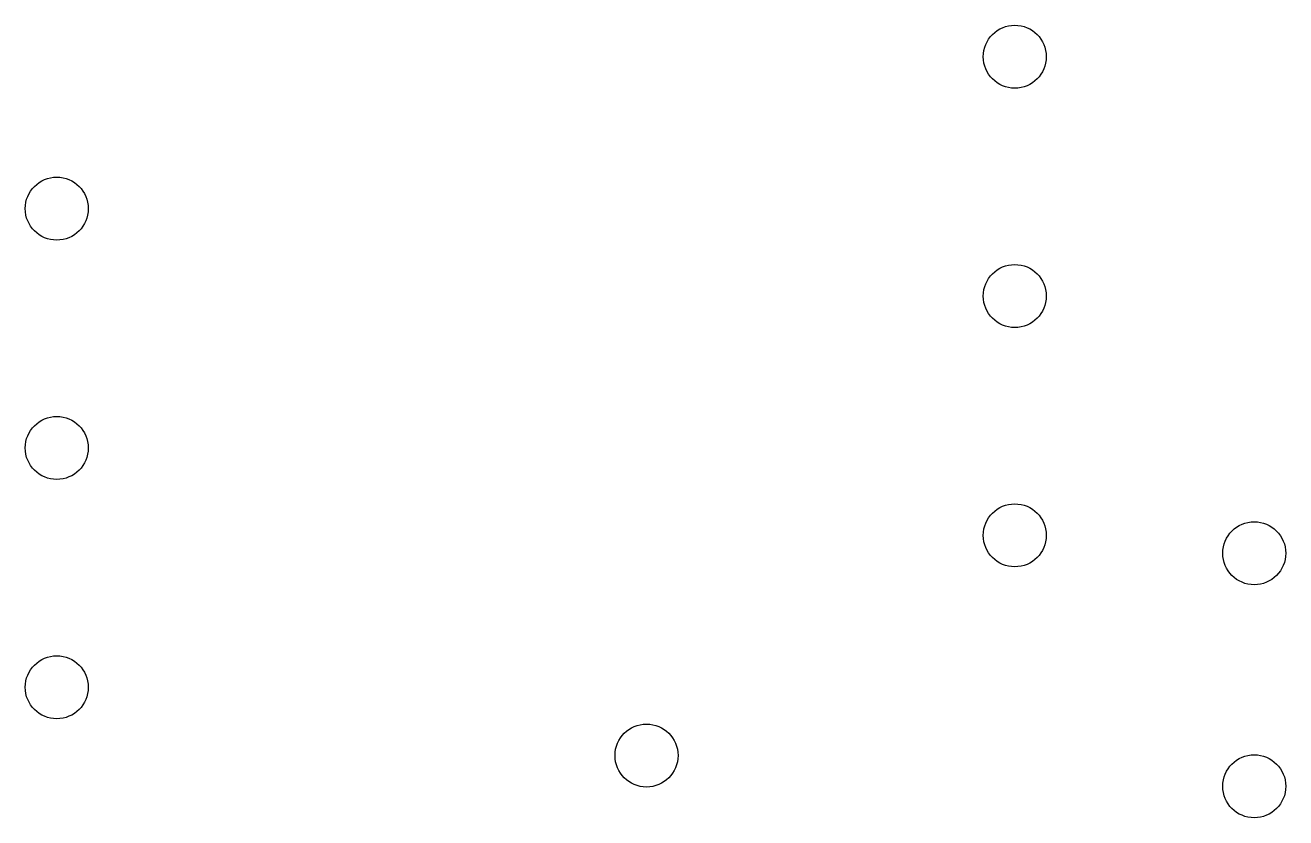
# Model space of a CAD drawing. Header units: millimetres. Extents: x 107 to 207, y -150 to -87.
import ezdxf

# ---------------------------------------------------------------- set-up
doc = ezdxf.new("R2010")
doc.units = ezdxf.units.MM

msp = doc.modelspace()

# ---------------------------------------------------------------- linework, layer by layer
for centre in [(185.5, -89.485), (109.5, -101.55), (185.5, -108.485), (109.5, -120.55), (185.5, -127.485), (204.5, -128.91), (109.5, -139.55), (156.2875, -144.965), (204.5, -147.41)]:
    msp.add_circle(centre, 2.5)

doc.saveas('drawing.dxf')
